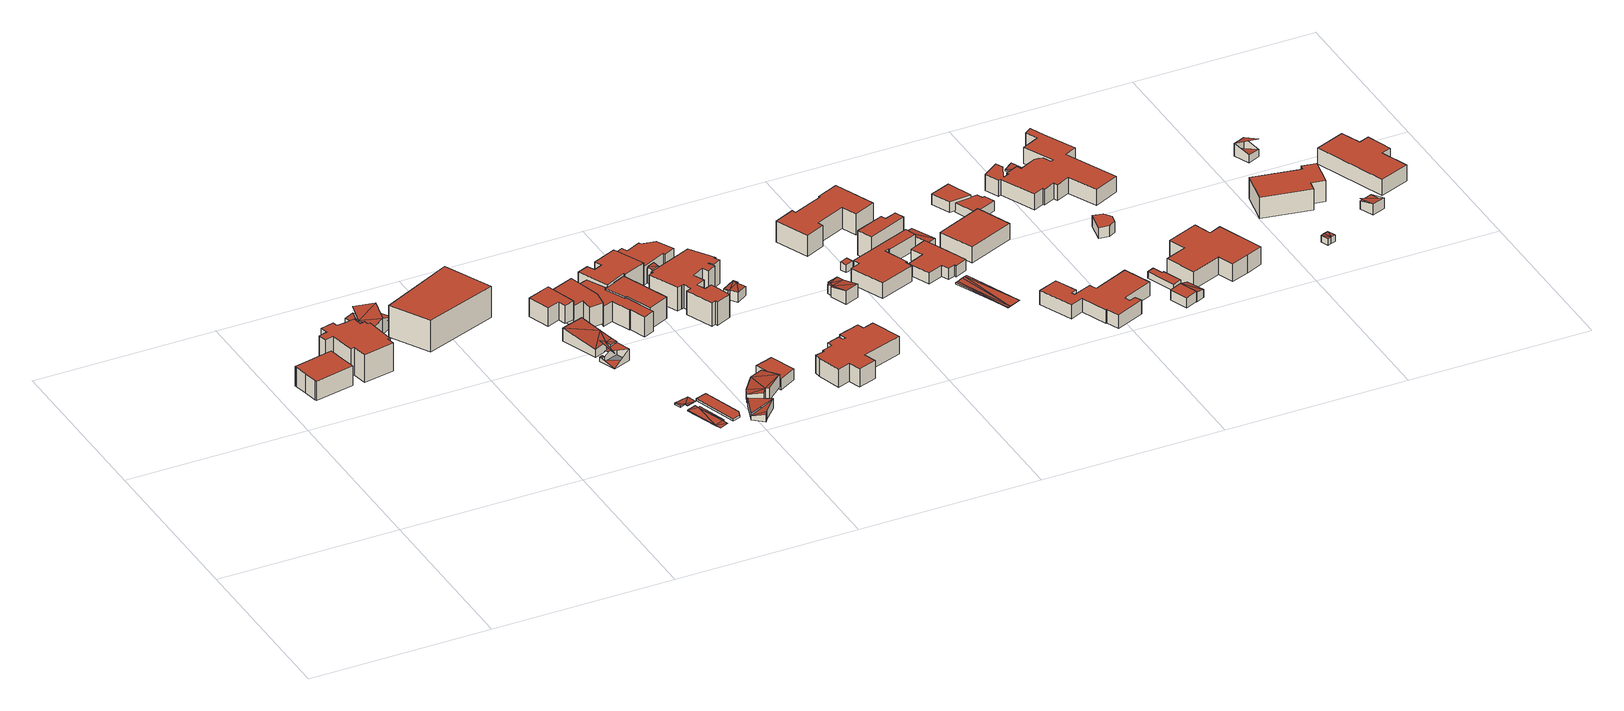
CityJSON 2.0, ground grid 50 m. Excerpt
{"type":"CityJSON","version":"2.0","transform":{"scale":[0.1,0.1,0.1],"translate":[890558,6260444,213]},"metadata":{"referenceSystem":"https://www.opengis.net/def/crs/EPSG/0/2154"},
"CityObjects":{
"building1":{"type":"Building","attributes":{"class":"Building"},"children":["building1-1"]},
"building1-1":{"type":"BuildingPart","parents":["building1"],"geometry":[{"type":"Solid","lod":"2.2","boundaries":[[[[0,1,2,3,4,5,6,7,8,9]],[[10,11,12,13,14,15,16,17,18,19]],[[19,18,8,9]],[[18,17,7,8]],[[17,16,6,7]],[[16,15,5,6]],[[15,14,4,5]],[[14,13,3,4]],[[13,12,2,3]],[[12,11,1,2]],[[11,10,0,1]],[[10,19,9,0]]]],"semantics":{"surfaces":[{"type":"GroundSurface"},{"type":"RoofSurface"},{"type":"WallSurface","on_footprint_edge":true}],"values":[[0,1,2,2,2,2,2,2,2,2,2,2]]}}]},
"building2":{"type":"Building","attributes":{"class":"Building"},"children":["building2-1"]},
"building2-1":{"type":"BuildingPart","parents":["building2"],"geometry":[{"type":"Solid","lod":"2.2","boundaries":[[[[20,21,22,23,24,25,26,27,28,29,30,31,32,33,34,35,36,37,38,39]],[[40,41,42,43,44,45,46,47,48,49,50,51,52,53,54,55,56,57,58,59]],[[59,58,38,39]],[[58,57,37,38]],[[57,56,36,37]],[[56,55,35,36]],[[55,54,34,35]],[[54,53,33,34]],[[53,52,32,33]],[[52,51,31,32]],[[51,50,30,31]],[[50,49,29,30]],[[49,48,28,29]],[[48,47,27,28]],[[47,46,26,27]],[[46,45,25,26]],[[45,44,24,25]],[[44,43,23,24]],[[43,42,22,23]],[[42,41,21,22]],[[41,40,20,21]],[[40,59,39,20]]]],"semantics":{"surfaces":[{"type":"GroundSurface"},{"type":"RoofSurface"},{"type":"WallSurface","on_footprint_edge":true}],"values":[[0,1,2,2,2,2,2,2,2,2,2,2,2,2,2,2,2,2,2,2,2,2]]}}]},
"building3":{"type":"Building","attributes":{"class":"Building"},"children":["building3-1"]},
"building3-1":{"type":"BuildingPart","parents":["building3"],"geometry":[{"type":"MultiSurface","lod":"2.2","boundaries":[[[60,61,62]],[[63,64,65]],[[66,67,68]],[[69,70,71]],[[66,72,67]],[[73,72,66]],[[74,75,76,77,78,79,80,81]],[[62,61,80,81]],[[61,60,79,80]],[[60,63,78,79]],[[63,65,77,78]],[[65,69,76,77]],[[69,72,75,76]],[[72,73,74,75]],[[73,62,81,74]]],"semantics":{"surfaces":[{"type":"RoofSurface","rf_azimuth":221.59,"rf_slope":1.12},{"type":"RoofSurface","rf_azimuth":0.974,"rf_slope":3.72},{"type":"RoofSurface","rf_azimuth":206.82,"rf_slope":11.28},{"type":"GroundSurface"},{"type":"WallSurface","on_footprint_edge":true}],"values":[0,1,2,0,2,2,3,4,4,4,4,4,4,4,4]}}]},
"building4":{"type":"Building","attributes":{"class":"Building"},"children":["building4-1"]},
"building4-1":{"type":"BuildingPart","parents":["building4"],"geometry":[{"type":"Solid","lod":"2.2","boundaries":[[[[82,83,84,85]],[[86,87,88,89]],[[89,88,84,85]],[[88,87,83,84]],[[87,86,82,83]],[[86,89,85,82]]]],"semantics":{"surfaces":[{"type":"GroundSurface"},{"type":"RoofSurface"},{"type":"WallSurface","on_footprint_edge":true}],"values":[[0,1,2,2,2,2]]}}]},
"building5":{"type":"Building","attributes":{"class":"Building"},"children":["building5-1"]},
"building5-1":{"type":"BuildingPart","parents":["building5"],"geometry":[{"type":"Solid","lod":"2.2","boundaries":[[[[90,91,92,93,94,95]],[[96,97,98,99,100,101]],[[101,100,94,95]],[[100,99,93,94]],[[99,98,92,93]],[[98,97,91,92]],[[97,96,90,91]],[[96,101,95,90]]]],"semantics":{"surfaces":[{"type":"GroundSurface"},{"type":"RoofSurface"},{"type":"WallSurface","on_footprint_edge":true}],"values":[[0,1,2,2,2,2,2,2]]}}]},
"building6":{"type":"Building","attributes":{"class":"Building"},"children":["building6-1"]},
"building6-1":{"type":"BuildingPart","parents":["building6"],"geometry":[{"type":"MultiSurface","lod":"2.2","boundaries":[[[102,103,104]],[[105,106,107]],[[108,109,110]],[[111,112,113]],[[114,115,116,117,118,119]],[[111,109,118,119]],[[109,103,117,118]],[[103,102,116,117]],[[102,104,115,116]],[[104,112,114,115]],[[112,111,119,114]]],"semantics":{"surfaces":[{"type":"RoofSurface","rf_azimuth":19.81,"rf_slope":6.1},{"type":"RoofSurface","rf_azimuth":300.45,"rf_slope":16.35},{"type":"RoofSurface","rf_azimuth":278.49,"rf_slope":2.29},{"type":"RoofSurface","rf_azimuth":210.95,"rf_slope":9.69},{"type":"GroundSurface"},{"type":"WallSurface","on_footprint_edge":true}],"values":[0,1,2,3,4,5,5,5,5,5,5]}}]},
"building7":{"type":"Building","attributes":{"class":"Building"},"children":["building7-1"]},
"building7-1":{"type":"BuildingPart","parents":["building7"],"geometry":[{"type":"Solid","lod":"2.2","boundaries":[[[[120,121,122]],[[123,124,125]],[[126,125,124]],[[120,124,123]],[[124,120,127]],[[122,127,120]],[[128,129,130,131,132,133,134,135]],[[122,121,134,135]],[[121,120,133,134]],[[120,123,132,133]],[[123,125,131,132]],[[125,126,130,131]],[[126,124,129,130]],[[124,127,128,129]],[[127,122,135,128]]]],"semantics":{"surfaces":[{"type":"RoofSurface","rf_azimuth":279.61,"rf_slope":6.71},{"type":"GroundSurface"},{"type":"WallSurface","on_footprint_edge":true}],"values":[[0,0,0,0,0,0,1,2,2,2,2,2,2,2,2]]}}]},
"building8":{"type":"Building","attributes":{"class":"Building"},"children":["building8-1"]},
"building8-1":{"type":"BuildingPart","parents":["building8"],"geometry":[{"type":"Solid","lod":"2.2","boundaries":[[[[136,137,138]],[[139,140,136]],[[139,136,141]],[[138,141,136]],[[142,143,144,145,146,138]],[[137,146,138]],[[137,136,145,146]],[[136,140,144,145]],[[140,139,143,144]],[[139,141,142,143]],[[141,138,142]]]],"semantics":{"surfaces":[{"type":"RoofSurface","rf_azimuth":0.238,"rf_slope":5},{"type":"GroundSurface"},{"type":"WallSurface","on_footprint_edge":true}],"values":[[0,0,0,0,1,2,2,2,2,2,2]]}}]},
"building9":{"type":"Building","attributes":{"class":"Building"},"children":["building9-1"]},
"building9-1":{"type":"BuildingPart","parents":["building9"],"geometry":[{"type":"Solid","lod":"2.2","boundaries":[[[[147,148,149]],[[150,151,152]],[[147,152,151]],[[153,152,154]],[[154,152,155]],[[147,155,152]],[[155,147,149]],[[156,157,158,159,160,161,162,148,149]],[[147,162,148]],[[147,151,161,162]],[[151,150,160,161]],[[150,152,159,160]],[[152,153,158,159]],[[153,154,157,158]],[[154,155,156,157]],[[155,149,156]]]],"semantics":{"surfaces":[{"type":"RoofSurface","rf_azimuth":289.04,"rf_slope":1.48},{"type":"GroundSurface"},{"type":"WallSurface","on_footprint_edge":true}],"values":[[0,0,0,0,0,0,0,1,2,2,2,2,2,2,2,2]]}}]},
"building10":{"type":"Building","attributes":{"class":"Building"},"children":["building10-1"]},
"building10-1":{"type":"BuildingPart","parents":["building10"],"geometry":[{"type":"Solid","lod":"2.2","boundaries":[[[[163,164,165,166,167]],[[168,169,170,171,172]],[[172,171,166,167]],[[171,170,165,166]],[[170,169,164,165]],[[169,168,163,164]],[[168,172,167,163]]]],"semantics":{"surfaces":[{"type":"GroundSurface"},{"type":"RoofSurface"},{"type":"WallSurface","on_footprint_edge":true}],"values":[[0,1,2,2,2,2,2]]}}]},
"building11":{"type":"Building","attributes":{"class":"Building"},"children":["building11-1"]},
"building11-1":{"type":"BuildingPart","parents":["building11"],"geometry":[{"type":"Solid","lod":"2.2","boundaries":[[[[173,174,175,176,177,178,179]],[[180,181,182,183,184,185,186]],[[186,185,178,179]],[[185,184,177,178]],[[184,183,176,177]],[[183,182,175,176]],[[182,181,174,175]],[[181,180,173,174]],[[180,186,179,173]]]],"semantics":{"surfaces":[{"type":"GroundSurface"},{"type":"RoofSurface"},{"type":"WallSurface","on_footprint_edge":true}],"values":[[0,1,2,2,2,2,2,2,2]]}}]},
"building12":{"type":"Building","attributes":{"class":"Building"},"children":["building12-1"]},
"building12-1":{"type":"BuildingPart","parents":["building12"],"geometry":[{"type":"MultiSurface","lod":"2.2","boundaries":[[[187,188,189]],[[189,190,187]],[[191,192,193]],[[194,195,196,197,198]],[[193,189,197,198]],[[189,188,196,197]],[[188,187,195,196]],[[187,191,194,195]],[[191,193,198,194]]],"semantics":{"surfaces":[{"type":"RoofSurface","rf_azimuth":147.79,"rf_slope":15.56},{"type":"RoofSurface","rf_azimuth":163.16,"rf_slope":6.18},{"type":"GroundSurface"},{"type":"WallSurface","on_footprint_edge":true}],"values":[0,0,1,2,3,3,3,3,3]}}]},
"building13":{"type":"Building","attributes":{"class":"Building"},"children":["building13-1"]},
"building13-1":{"type":"BuildingPart","parents":["building13"],"geometry":[{"type":"Solid","lod":"2.2","boundaries":[[[[199,200,201,202,203,204,205,206,207,208,209,210,211,212]],[[213,214,215,216,217,218,219,220,221,222,223,224,225,226]],[[226,225,211,212]],[[225,224,210,211]],[[224,223,209,210]],[[223,222,208,209]],[[222,221,207,208]],[[221,220,206,207]],[[220,219,205,206]],[[219,218,204,205]],[[218,217,203,204]],[[217,216,202,203]],[[216,215,201,202]],[[215,214,200,201]],[[214,213,199,200]],[[213,226,212,199]]]],"semantics":{"surfaces":[{"type":"GroundSurface"},{"type":"RoofSurface"},{"type":"WallSurface","on_footprint_edge":true}],"values":[[0,1,2,2,2,2,2,2,2,2,2,2,2,2,2,2]]}}]},
"building14":{"type":"Building","attributes":{"class":"Building"},"children":["building14-1"]},
"building14-1":{"type":"BuildingPart","parents":["building14"],"geometry":[{"type":"Solid","lod":"2.2","boundaries":[[[[227,228,207,205,204,229]],[[230,231,232,233,234,235]],[[235,234,204,229]],[[234,233,205,204]],[[233,232,207,205]],[[232,231,228,207]],[[231,230,227,228]],[[230,235,229,227]]]],"semantics":{"surfaces":[{"type":"GroundSurface"},{"type":"RoofSurface"},{"type":"WallSurface","on_footprint_edge":true}],"values":[[0,1,2,2,2,2,2,2]]}}]},
"building15":{"type":"Building","attributes":{"class":"Building"},"children":["building15-1"]},
"building15-1":{"type":"BuildingPart","parents":["building15"],"geometry":[{"type":"Solid","lod":"2.2","boundaries":[[[[236,237,238]],[[239,236,240]],[[239,241,236]],[[240,236,242]],[[238,242,236]],[[242,238,243]],[[244,245,246,247,248,249,250,251]],[[238,237,250,251]],[[237,236,249,250]],[[236,241,248,249]],[[241,239,247,248]],[[239,240,246,247]],[[240,242,245,246]],[[242,243,244,245]],[[243,238,251,244]]]],"semantics":{"surfaces":[{"type":"RoofSurface","rf_azimuth":133.42,"rf_slope":14.19},{"type":"GroundSurface"},{"type":"WallSurface","on_footprint_edge":true}],"values":[[0,0,0,0,0,0,1,2,2,2,2,2,2,2,2]]}}]},
"building16":{"type":"Building","attributes":{"class":"Building"},"children":["building16-1"]},
"building16-1":{"type":"BuildingPart","parents":["building16"],"geometry":[{"type":"Solid","lod":"2.2","boundaries":[[[[252,253,254,255,256,257,258,259,260,261]],[[262,263,264,265,266,267,268,269,270,271]],[[271,270,260,261]],[[270,269,259,260]],[[269,268,258,259]],[[268,267,257,258]],[[267,266,256,257]],[[266,265,255,256]],[[265,264,254,255]],[[264,263,253,254]],[[263,262,252,253]],[[262,271,261,252]]]],"semantics":{"surfaces":[{"type":"GroundSurface"},{"type":"RoofSurface"},{"type":"WallSurface","on_footprint_edge":true}],"values":[[0,1,2,2,2,2,2,2,2,2,2,2]]}}]},
"building17":{"type":"Building","attributes":{"class":"Building"},"children":["building17-1"]},
"building17-1":{"type":"BuildingPart","parents":["building17"],"geometry":[{"type":"Solid","lod":"2.2","boundaries":[[[[272,273,274,275]],[[276,277,278,279]],[[279,278,274,275]],[[278,277,273,274]],[[277,276,272,273]],[[276,279,275,272]]]],"semantics":{"surfaces":[{"type":"GroundSurface"},{"type":"RoofSurface"},{"type":"WallSurface","on_footprint_edge":true}],"values":[[0,1,2,2,2,2]]}}]},
"building18":{"type":"Building","attributes":{"class":"Building"},"children":["building18-1"]},
"building18-1":{"type":"BuildingPart","parents":["building18"],"geometry":[{"type":"Solid","lod":"2.2","boundaries":[[[[280,281,282]],[[283,280,282]],[[284,285,286,287]],[[282,281,286,287]],[[281,280,285,286]],[[280,283,284,285]],[[283,282,287,284]]]],"semantics":{"surfaces":[{"type":"RoofSurface","rf_azimuth":290.72,"rf_slope":13.85},{"type":"GroundSurface"},{"type":"WallSurface","on_footprint_edge":true}],"values":[[0,0,1,2,2,2,2]]}}]},
"building19":{"type":"Building","attributes":{"class":"Building"},"children":["building19-1"]},
"building19-1":{"type":"BuildingPart","parents":["building19"],"geometry":[{"type":"Solid","lod":"2.2","boundaries":[[[[288,289,290,291,292,293,294,295,296,297]],[[298,299,300,301,302,303,304,305,306,307]],[[307,306,296,297]],[[306,305,295,296]],[[305,304,294,295]],[[304,303,293,294]],[[303,302,292,293]],[[302,301,291,292]],[[301,300,290,291]],[[300,299,289,290]],[[299,298,288,289]],[[298,307,297,288]]]],"semantics":{"surfaces":[{"type":"GroundSurface"},{"type":"RoofSurface"},{"type":"WallSurface","on_footprint_edge":true}],"values":[[0,1,2,2,2,2,2,2,2,2,2,2]]}}]},
"building20":{"type":"Building","attributes":{"class":"Building"},"children":["building20-1"]},
"building20-1":{"type":"BuildingPart","parents":["building20"],"geometry":[{"type":"Solid","lod":"2.2","boundaries":[[[[308,309,310,311,312,313,314,315,316,317,318,319,320,321,322,323,324,325,326,327,328,329,330,331,332,333,334,335]],[[336,337,338,339,340,341,342,343,344,345,346,347,348,349,350,351,352,353,354,355,356,357,358,359,360,361,362,363]],[[363,362,334,335]],[[362,361,333,334]],[[361,360,332,333]],[[360,359,331,332]],[[359,358,330,331]],[[358,357,329,330]],[[357,356,328,329]],[[356,355,327,328]],[[355,354,326,327]],[[354,353,325,326]],[[353,352,324,325]],[[352,351,323,324]],[[351,350,322,323]],[[350,349,321,322]],[[349,348,320,321]],[[348,347,319,320]],[[347,346,318,319]],[[346,345,317,318]],[[345,344,316,317]],[[344,343,315,316]],[[343,342,314,315]],[[342,341,313,314]],[[341,340,312,313]],[[340,339,311,312]],[[339,338,310,311]],[[338,337,309,310]],[[337,336,308,309]],[[336,363,335,308]]]],"semantics":{"surfaces":[{"type":"GroundSurface"},{"type":"RoofSurface"},{"type":"WallSurface","on_footprint_edge":true}],"values":[[0,1,2,2,2,2,2,2,2,2,2,2,2,2,2,2,2,2,2,2,2,2,2,2,2,2,2,2,2,2]]}}]},
"building21":{"type":"Building","attributes":{"class":"Building"},"children":["building21-1"]},
"building21-1":{"type":"BuildingPart","parents":["building21"],"geometry":[{"type":"Solid","lod":"2.2","boundaries":[[[[364,365,366]],[[366,367,364]],[[366,368,369]],[[369,370,367]],[[369,367,366]],[[368,371,369]],[[372,373,374,375,376,377,378,379]],[[368,366,378,379]],[[366,365,377,378]],[[365,364,376,377]],[[364,367,375,376]],[[367,370,374,375]],[[370,369,373,374]],[[369,371,372,373]],[[371,368,379,372]]]],"semantics":{"surfaces":[{"type":"RoofSurface","rf_azimuth":339.9,"rf_slope":3.7},{"type":"GroundSurface"},{"type":"WallSurface","on_footprint_edge":true}],"values":[[0,0,0,0,0,0,1,2,2,2,2,2,2,2,2]]}}]},
"building22":{"type":"Building","attributes":{"class":"Building"},"children":["building22-1"]},
"building22-1":{"type":"BuildingPart","parents":["building22"],"geometry":[{"type":"Solid","lod":"2.2","boundaries":[[[[380,381,382,383,384,385,386,387,388,389,390,391,392,393,394,395,396,397,398]],[[399,400,401,402,403,404,405,406,407,408,409,410,411,412,413,414,415,416,417]],[[417,416,397,398]],[[416,415,396,397]],[[415,414,395,396]],[[414,413,394,395]],[[413,412,393,394]],[[412,411,392,393]],[[411,410,391,392]],[[410,409,390,391]],[[409,408,389,390]],[[408,407,388,389]],[[407,406,387,388]],[[406,405,386,387]],[[405,404,385,386]],[[404,403,384,385]],[[403,402,383,384]],[[402,401,382,383]],[[401,400,381,382]],[[400,399,380,381]],[[399,417,398,380]]]],"semantics":{"surfaces":[{"type":"GroundSurface"},{"type":"RoofSurface"},{"type":"WallSurface","on_footprint_edge":true}],"values":[[0,1,2,2,2,2,2,2,2,2,2,2,2,2,2,2,2,2,2,2,2]]}}]},
"building23":{"type":"Building","attributes":{"class":"Building"},"children":["building23-1"]},
"building23-1":{"type":"BuildingPart","parents":["building23"],"geometry":[{"type":"Solid","lod":"2.2","boundaries":[[[[418,419,420]],[[421,418,420]],[[422,423,424]],[[425,424,423]],[[421,424,425]],[[420,426,424]],[[424,421,420]],[[427,428,429,430,431,432,433,434,435]],[[420,419,434,435]],[[419,418,433,434]],[[418,421,432,433]],[[421,425,431,432]],[[425,423,430,431]],[[423,422,429,430]],[[422,424,428,429]],[[424,426,427,428]],[[426,420,435,427]]]],"semantics":{"surfaces":[{"type":"RoofSurface","rf_azimuth":113.31,"rf_slope":11.32},{"type":"GroundSurface"},{"type":"WallSurface","on_footprint_edge":true}],"values":[[0,0,0,0,0,0,0,1,2,2,2,2,2,2,2,2,2]]}}]},
"building24":{"type":"Building","attributes":{"class":"Building"},"children":["building24-1"]},
"building24-1":{"type":"BuildingPart","parents":["building24"],"geometry":[{"type":"Solid","lod":"2.2","boundaries":[[[[436,437,438,439]],[[440,441,442,443]],[[443,442,438,439]],[[442,441,437,438]],[[441,440,436,437]],[[440,443,439,436]]]],"semantics":{"surfaces":[{"type":"GroundSurface"},{"type":"RoofSurface"},{"type":"WallSurface","on_footprint_edge":true}],"values":[[0,1,2,2,2,2]]}}]},
"building25":{"type":"Building","attributes":{"class":"Building"},"children":["building25-1"]},
"building25-1":{"type":"BuildingPart","parents":["building25"],"geometry":[{"type":"Solid","lod":"2.2","boundaries":[[[[444,445,446,447,448,449,450,451,452,453,454,455]],[[456,457,458,459,460,461,462,463,464,465,466,467]],[[467,466,454,455]],[[466,465,453,454]],[[465,464,452,453]],[[464,463,451,452]],[[463,462,450,451]],[[462,461,449,450]],[[461,460,448,449]],[[460,459,447,448]],[[459,458,446,447]],[[458,457,445,446]],[[457,456,444,445]],[[456,467,455,444]]]],"semantics":{"surfaces":[{"type":"GroundSurface"},{"type":"RoofSurface"},{"type":"WallSurface","on_footprint_edge":true}],"values":[[0,1,2,2,2,2,2,2,2,2,2,2,2,2]]}}]},
"building26":{"type":"Building","attributes":{"class":"Building"},"children":["building26-1"]},
"building26-1":{"type":"BuildingPart","parents":["building26"],"geometry":[{"type":"Solid","lod":"2.2","boundaries":[[[[468,469,470,471,472,473,474,475,476,477,478,479]],[[480,481,482,483,484,485,486,487,488,489,490,491]],[[491,490,478,479]],[[490,489,477,478]],[[489,488,476,477]],[[488,487,475,476]],[[487,486,474,475]],[[486,485,473,474]],[[485,484,472,473]],[[484,483,471,472]],[[483,482,470,471]],[[482,481,469,470]],[[481,480,468,469]],[[480,491,479,468]]]],"semantics":{"surfaces":[{"type":"GroundSurface"},{"type":"RoofSurface"},{"type":"WallSurface","on_footprint_edge":true}],"values":[[0,1,2,2,2,2,2,2,2,2,2,2,2,2]]}}]},
"building27":{"type":"Building","attributes":{"class":"Building"},"children":["building27-1"]},
"building27-1":{"type":"BuildingPart","parents":["building27"],"geometry":[{"type":"Solid","lod":"2.2","boundaries":[[[[492,493,494]],[[495,494,493]],[[496,497,498,499]],[[495,493,498,499]],[[493,492,497,498]],[[492,494,496,497]],[[494,495,499,496]]]],"semantics":{"surfaces":[{"type":"RoofSurface","rf_azimuth":312.74,"rf_slope":7.4},{"type":"GroundSurface"},{"type":"WallSurface","on_footprint_edge":true}],"values":[[0,0,1,2,2,2,2]]}}]},
"building28":{"type":"Building","attributes":{"class":"Building"},"children":["building28-1"]},
"building28-1":{"type":"BuildingPart","parents":["building28"],"geometry":[{"type":"Solid","lod":"2.2","boundaries":[[[[500,501,502,503,504,505]],[[506,507,508,509,510,511]],[[511,510,504,505]],[[510,509,503,504]],[[509,508,502,503]],[[508,507,501,502]],[[507,506,500,501]],[[506,511,505,500]]]],"semantics":{"surfaces":[{"type":"GroundSurface"},{"type":"RoofSurface"},{"type":"WallSurface","on_footprint_edge":true}],"values":[[0,1,2,2,2,2,2,2]]}}]},
"building29":{"type":"Building","attributes":{"class":"Building"},"children":["building29-1"]},
"building29-1":{"type":"BuildingPart","parents":["building29"],"geometry":[{"type":"Solid","lod":"2.2","boundaries":[[[[512,513,514,515,516,517,518,519,520,521,522,523]],[[524,525,526,527,528,529,530,531,532,533,534,535]],[[535,534,522,523]],[[534,533,521,522]],[[533,532,520,521]],[[532,531,519,520]],[[531,530,518,519]],[[530,529,517,518]],[[529,528,516,517]],[[528,527,515,516]],[[527,526,514,515]],[[526,525,513,514]],[[525,524,512,513]],[[524,535,523,512]]]],"semantics":{"surfaces":[{"type":"GroundSurface"},{"type":"RoofSurface"},{"type":"WallSurface","on_footprint_edge":true}],"values":[[0,1,2,2,2,2,2,2,2,2,2,2,2,2]]}}]},
"building30":{"type":"Building","attributes":{"class":"Building"},"children":["building30-1"]},
"building30-1":{"type":"BuildingPart","parents":["building30"],"geometry":[{"type":"Solid","lod":"2.2","boundaries":[[[[536,537,538]],[[539,536,538]],[[540,539,538]],[[541,540,538]],[[542,543,544,545,546,547]],[[538,537,546,547]],[[537,536,545,546]],[[536,539,544,545]],[[539,540,543,544]],[[540,541,542,543]],[[541,538,547,542]]]],"semantics":{"surfaces":[{"type":"RoofSurface","rf_azimuth":68.66,"rf_slope":4.01},{"type":"GroundSurface"},{"type":"WallSurface","on_footprint_edge":true}],"values":[[0,0,0,0,1,2,2,2,2,2,2]]}}]},
"building31":{"type":"Building","attributes":{"class":"Greenhouse"},"children":["building31-1"]},
"building31-1":{"type":"BuildingPart","parents":["building31"],"geometry":[{"type":"Solid","lod":"2.2","boundaries":[[[[548,549,550]],[[551,548,552]],[[553,554,552]],[[555,554,553]],[[551,552,554]],[[550,552,548]],[[556,553,557,558,559,560,561,562]],[[550,549,561,562]],[[549,548,560,561]],[[548,551,559,560]],[[551,554,558,559]],[[554,555,557,558]],[[555,553,557]],[[552,556,553]],[[552,550,562,556]]]],"semantics":{"surfaces":[{"type":"RoofSurface","rf_azimuth":250.85,"rf_slope":1.99},{"type":"GroundSurface"},{"type":"WallSurface","on_footprint_edge":true}],"values":[[0,0,0,0,0,0,1,2,2,2,2,2,2,2,2]]}}]},
"building32":{"type":"Building","attributes":{"class":"Building"},"children":["building32-1"]},
"building32-1":{"type":"BuildingPart","parents":["building32"],"geometry":[{"type":"Solid","lod":"2.2","boundaries":[[[[563,564,565]],[[566,565,564]],[[567,568,569,570]],[[566,564,569,570]],[[564,563,568,569]],[[563,565,567,568]],[[565,566,570,567]]]],"semantics":{"surfaces":[{"type":"RoofSurface","rf_azimuth":24.03,"rf_slope":6.53},{"type":"GroundSurface"},{"type":"WallSurface","on_footprint_edge":true}],"values":[[0,0,1,2,2,2,2]]}}]},
"building33":{"type":"Building","attributes":{"class":"Building"},"children":["building33-1"]},
"building33-1":{"type":"BuildingPart","parents":["building33"],"geometry":[{"type":"Solid","lod":"2.2","boundaries":[[[[571,572,573,574]],[[575,576,577,578]],[[578,577,573,574]],[[577,576,572,573]],[[576,575,571,572]],[[575,578,574,571]]]],"semantics":{"surfaces":[{"type":"GroundSurface"},{"type":"RoofSurface"},{"type":"WallSurface","on_footprint_edge":true}],"values":[[0,1,2,2,2,2]]}}]},
"building34":{"type":"Building","attributes":{"class":"Building"},"children":["building34-1"]},
"building34-1":{"type":"BuildingPart","parents":["building34"],"geometry":[{"type":"Solid","lod":"2.2","boundaries":[[[[579,580,581,582,583,584,585,586,587,588,589,590,591,592,593,594,595,596]],[[597,598,599,600,601,602,603,604,605,606,607,608,609,610,611,612,613,614]],[[614,613,595,596]],[[613,612,594,595]],[[612,611,593,594]],[[611,610,592,593]],[[610,609,591,592]],[[609,608,590,591]],[[608,607,589,590]],[[607,606,588,589]],[[606,605,587,588]],[[605,604,586,587]],[[604,603,585,586]],[[603,602,584,585]],[[602,601,583,584]],[[601,600,582,583]],[[600,599,581,582]],[[599,598,580,581]],[[598,597,579,580]],[[597,614,596,579]]]],"semantics":{"surfaces":[{"type":"GroundSurface"},{"type":"RoofSurface"},{"type":"WallSurface","on_footprint_edge":true}],"values":[[0,1,2,2,2,2,2,2,2,2,2,2,2,2,2,2,2,2,2,2]]}}]},
"building35":{"type":"Building","attributes":{"class":"Building"},"children":["building35-1"]},
"building35-1":{"type":"BuildingPart","parents":["building35"],"geometry":[{"type":"Solid","lod":"2.2","boundaries":[[[[615,616,617,618]],[[619,620,621,622]],[[622,621,617,618]],[[621,620,616,617]],[[620,619,615,616]],[[619,622,618,615]]]],"semantics":{"surfaces":[{"type":"GroundSurface"},{"type":"RoofSurface"},{"type":"WallSurface","on_footprint_edge":true}],"values":[[0,1,2,2,2,2]]}}]},
"building36":{"type":"Building","attributes":{"class":"Building"},"children":["building36-1"]},
"building36-1":{"type":"BuildingPart","parents":["building36"],"geometry":[{"type":"Solid","lod":"2.2","boundaries":[[[[623,624,625,626,627,628]],[[629,630,631,632,633,634]],[[634,633,627,628]],[[633,632,626,627]],[[632,631,625,626]],[[631,630,624,625]],[[630,629,623,624]],[[629,634,628,623]]]],"semantics":{"surfaces":[{"type":"GroundSurface"},{"type":"RoofSurface"},{"type":"WallSurface","on_footprint_edge":true}],"values":[[0,1,2,2,2,2,2,2]]}}]},
"building37":{"type":"Building","attributes":{"class":"Building"},"children":["building37-1"]},
"building37-1":{"type":"BuildingPart","parents":["building37"],"geometry":[{"type":"Solid","lod":"2.2","boundaries":[[[[635,636,637,638]],[[639,640,641,642]],[[642,641,637,638]],[[641,640,636,637]],[[640,639,635,636]],[[639,642,638,635]]]],"semantics":{"surfaces":[{"type":"GroundSurface"},{"type":"RoofSurface"},{"type":"WallSurface","on_footprint_edge":true}],"values":[[0,1,2,2,2,2]]}}]},
"building38":{"type":"Building","attributes":{"class":"Building"},"children":["building38-1"]},
"building38-1":{"type":"BuildingPart","parents":["building38"],"geometry":[{"type":"Solid","lod":"2.2","boundaries":[[[[643,644,645,646,647,648]],[[649,650,651,652,653,654]],[[654,653,647,648]],[[653,652,646,647]],[[652,651,645,646]],[[651,650,644,645]],[[650,649,643,644]],[[649,654,648,643]]]],"semantics":{"surfaces":[{"type":"GroundSurface"},{"type":"RoofSurface"},{"type":"WallSurface","on_footprint_edge":true}],"values":[[0,1,2,2,2,2,2,2]]}}]},
"building39":{"type":"Building","attributes":{"class":"Building"},"children":["building39-1"]},
"building39-1":{"type":"BuildingPart","parents":["building39"],"geometry":[{"type":"Solid","lod":"2.2","boundaries":[[[[655,656,657]],[[658,657,656]],[[659,660,661,662]],[[658,656,661,662]],[[656,655,660,661]],[[655,657,659,660]],[[657,658,662,659]]]],"semantics":{"surfaces":[{"type":"RoofSurface","rf_azimuth":21.78,"rf_slope":14.64},{"type":"GroundSurface"},{"type":"WallSurface","on_footprint_edge":true}],"values":[[0,0,1,2,2,2,2]]}}]},
"building40":{"type":"Building","attributes":{"class":"Building"},"children":["building40-1"]},
"building40-1":{"type":"BuildingPart","parents":["building40"],"geometry":[{"type":"Solid","lod":"2.2","boundaries":[[[[663,664,665,666,667,668]],[[669,670,671,672,673,674]],[[674,673,667,668]],[[673,672,666,667]],[[672,671,665,666]],[[671,670,664,665]],[[670,669,663,664]],[[669,674,668,663]]]],"semantics":{"surfaces":[{"type":"GroundSurface"},{"type":"RoofSurface"},{"type":"WallSurface","on_footprint_edge":true}],"values":[[0,1,2,2,2,2,2,2]]}}]},
"building41":{"type":"Building","attributes":{"class":"Building"},"children":["building41-1"]},
"building41-1":{"type":"BuildingPart","parents":["building41"],"geometry":[{"type":"Solid","lod":"2.2","boundaries":[[[[675,676,677]],[[678,677,676]],[[679,675,680,681]],[[678,676,680,681]],[[676,675,680]],[[677,679,675]],[[677,678,681,679]]]],"semantics":{"surfaces":[{"type":"RoofSurface","rf_azimuth":297.98,"rf_slope":6.48},{"type":"GroundSurface"},{"type":"WallSurface","on_footprint_edge":true}],"values":[[0,0,1,2,2,2,2]]}}]},
"building42":{"type":"Building","attributes":{"class":"Building"},"children":["building42-1"]},
"building42-1":{"type":"BuildingPart","parents":["building42"],"geometry":[{"type":"Solid","lod":"2.2","boundaries":[[[[682,683,684,685,686,687,688,689,690,691,692,693,694,695,696,697,698,699,700,701,702,703,704,705,706,707,708,709,710,711]],[[712,713,714,715,716,717,718,719,720,721,722,723,724,725,726,727,728,729,730,731,732,733,734,735,736,737,738,739,740,741]],[[741,740,710,711]],[[740,739,709,710]],[[739,738,708,709]],[[738,737,707,708]],[[737,736,706,707]],[[736,735,705,706]],[[735,734,704,705]],[[734,733,703,704]],[[733,732,702,703]],[[732,731,701,702]],[[731,730,700,701]],[[730,729,699,700]],[[729,728,698,699]],[[728,727,697,698]],[[727,726,696,697]],[[726,725,695,696]],[[725,724,694,695]],[[724,723,693,694]],[[723,722,692,693]],[[722,721,691,692]],[[721,720,690,691]],[[720,719,689,690]],[[719,718,688,689]],[[718,717,687,688]],[[717,716,686,687]],[[716,715,685,686]],[[715,714,684,685]],[[714,713,683,684]],[[713,712,682,683]],[[712,741,711,682]]]],"semantics":{"surfaces":[{"type":"GroundSurface"},{"type":"RoofSurface"},{"type":"WallSurface","on_footprint_edge":true}],"values":[[0,1,2,2,2,2,2,2,2,2,2,2,2,2,2,2,2,2,2,2,2,2,2,2,2,2,2,2,2,2,2,2]]}}]},
"building43":{"type":"Building","attributes":{"class":"Building"},"children":["building43-1"]},
"building43-1":{"type":"BuildingPart","parents":["building43"],"geometry":[{"type":"Solid","lod":"2.2","boundaries":[[[[742,743,744,745,746,747,748,749,750,751,752]],[[753,754,755,756,757,758,759,760,761,762,763]],[[763,762,751,752]],[[762,761,750,751]],[[761,760,749,750]],[[760,759,748,749]],[[759,758,747,748]],[[758,757,746,747]],[[757,756,745,746]],[[756,755,744,745]],[[755,754,743,744]],[[754,753,742,743]],[[753,763,752,742]]]],"semantics":{"surfaces":[{"type":"GroundSurface"},{"type":"RoofSurface"},{"type":"WallSurface","on_footprint_edge":true}],"values":[[0,1,2,2,2,2,2,2,2,2,2,2,2]]}}]},
"building44":{"type":"Building","attributes":{"class":"Building"},"children":["building44-1"]},
"building44-1":{"type":"BuildingPart","parents":["building44"],"geometry":[{"type":"Solid","lod":"2.2","boundaries":[[[[764,765,766]],[[764,766,767]],[[767,766,768]],[[769,768,766]],[[770,771,772,773,774,775]],[[769,766,774,775]],[[766,765,773,774]],[[765,764,772,773]],[[764,767,771,772]],[[767,768,770,771]],[[768,769,775,770]]]],"semantics":{"surfaces":[{"type":"RoofSurface","rf_azimuth":82.04,"rf_slope":2.03},{"type":"GroundSurface"},{"type":"WallSurface","on_footprint_edge":true}],"values":[[0,0,0,0,1,2,2,2,2,2,2]]}}]},
"building45":{"type":"Building","attributes":{"class":"Building"},"children":["building45-1"]},
"building45-1":{"type":"BuildingPart","parents":["building45"],"geometry":[{"type":"Solid","lod":"2.2","boundaries":[[[[776,777,778,779,780,781,782,783]],[[784,785,786,787,788,789,790,791]],[[791,790,782,783]],[[790,789,781,782]],[[789,788,780,781]],[[788,787,779,780]],[[787,786,778,779]],[[786,785,777,778]],[[785,784,776,777]],[[784,791,783,776]]]],"semantics":{"surfaces":[{"type":"GroundSurface"},{"type":"RoofSurface"},{"type":"WallSurface","on_footprint_edge":true}],"values":[[0,1,2,2,2,2,2,2,2,2]]}}]},
"building46":{"type":"Building","attributes":{"class":"Building"},"children":["building46-1"]},
"building46-1":{"type":"BuildingPart","parents":["building46"],"geometry":[{"type":"MultiSurface","lod":"2.2","boundaries":[[[792,793,794]],[[795,796,797]],[[798,799,800,801]],[[794,793,800,801]],[[793,796,799,800]],[[796,795,798,799]],[[795,794,801,798]]],"semantics":{"surfaces":[{"type":"RoofSurface","rf_azimuth":22.87,"rf_slope":3},{"type":"RoofSurface","rf_azimuth":114.48,"rf_slope":16.61},{"type":"GroundSurface"},{"type":"WallSurface","on_footprint_edge":true}],"values":[0,1,2,3,3,3,3]}}]},
"building47":{"type":"Building","attributes":{"class":"Building"},"children":["building47-1"]},
"building47-1":{"type":"BuildingPart","parents":["building47"],"geometry":[{"type":"MultiSurface","lod":"2.2","boundaries":[[[802,803,804]],[[805,806,807]],[[808,809,810,811]],[[804,803,810,811]],[[803,806,809,810]],[[806,805,808,809]],[[805,804,811,808]]],"semantics":{"surfaces":[{"type":"RoofSurface","rf_azimuth":106.84,"rf_slope":2.36},{"type":"RoofSurface","rf_azimuth":308.51,"rf_slope":0.399},{"type":"GroundSurface"},{"type":"WallSurface","on_footprint_edge":true}],"values":[0,1,2,3,3,3,3]}}]},
"building48":{"type":"Building","attributes":{"class":"Building"},"children":["building48-1"]},
"building48-1":{"type":"BuildingPart","parents":["building48"],"geometry":[{"type":"Solid","lod":"2.2","boundaries":[[[[812,813,814,815,816,817,818,819]],[[820,821,822,823,824,825,826,827]],[[827,826,818,819]],[[826,825,817,818]],[[825,824,816,817]],[[824,823,815,816]],[[823,822,814,815]],[[822,821,813,814]],[[821,820,812,813]],[[820,827,819,812]]]],"semantics":{"surfaces":[{"type":"GroundSurface"},{"type":"RoofSurface"},{"type":"WallSurface","on_footprint_edge":true}],"values":[[0,1,2,2,2,2,2,2,2,2]]}}]}
},
"vertices":[
[129,519,93],[121,556,93],[115,592,93],[113,598,93],[3,574,93],[4,568,93],[11,533,93],[19,496,93],[20,491,93],[130,513,93],[129,519,149],[121,556,149],[115,592,149],[113,598,149],[3,574,149],[4,568,149],[11,533,149],[19,496,149],[20,491,149],[130,513,149],
[162,514,91],[249,530,91],[245,552,91],[252,553,91],[242,616,91],[239,637,91],[232,636,91],[230,648,91],[216,645,91],[212,671,91],[182,665,91],[161,664,91],[158,677,91],[121,669,91],[126,647,91],[102,641,91],[108,616,91],[131,622,91],[146,553,91],[155,555,91],[162,514,171],[249,530,171],[245,552,171],[252,553,171],[242,616,171],[239,637,171],[232,636,171],[230,648,171],[216,645,171],[212,671,171],[182,665,171],[161,664,171],[158,677,171],[121,669,171],[126,647,171],[102,641,171],[108,616,171],[131,622,171],[146,553,171],[155,555,171],
[262,777,113],[233,762,113],[251,722,112],[297,789,88],[262,777,90],[314,756,86],[251,722,125],[314,756,139],[262,777,132],[336,717,114],[314,756,114],[303,696,113],[303,696,132],[273,680,125],[273,680,85],[303,696,85],[336,717,85],[314,756,85],[297,789,85],[262,777,85],[233,762,85],[251,722,85],
[373,576,83],[575,648,83],[513,779,83],[312,682,83],[373,576,174],[575,648,174],[513,779,174],[312,682,174],
[662,616,80],[683,555,80],[719,569,80],[726,548,80],[753,556,80],[726,641,80],[662,616,133],[683,555,133],[719,569,133],[726,548,133],[753,556,133],[726,641,133],
[753,399,65],[744,396,66],[756,391,65],[762,349,98],[756,391,110],[744,396,113],[756,391,54],[762,349,53],[811,368,53],[811,368,86],[796,406,87],[756,391,80],[796,406,52],[756,391,52],[753,399,52],[744,396,52],[762,349,52],[811,368,52],
[782,468,89],[763,531,96],[701,511,95],[795,431,84],[776,423,84],[801,416,82],[781,408,82],[740,408,82],[740,408,58],[776,423,58],[781,408,58],[801,416,58],[795,431,58],[782,468,58],[763,531,58],[701,511,58],
[854,149,40],[856,140,40],[883,150,38],[831,161,42],[838,143,42],[874,176,39],[874,176,38],[831,161,38],[838,143,38],[854,149,38],[856,140,38],
[882,41,33],[888,25,32],[912,34,32],[876,138,35],[851,129,35],[879,128,35],[884,130,35],[912,52,33],[907,50,33],[907,50,32],[912,52,32],[884,130,32],[879,128,32],[876,138,32],[851,129,32],[882,41,32],
[921,171,32],[890,161,32],[930,39,32],[950,45,32],[956,62,32],[921,171,38],[890,161,38],[930,39,38],[950,45,38],[956,62,38],
[785,532,58],[824,537,58],[829,579,58],[804,670,58],[727,639,58],[753,556,58],[785,566,58],[785,532,118],[824,537,118],[829,579,118],[804,670,118],[727,639,118],[753,556,118],[785,566,118],
[975,33,37],[1004,9,47],[1011,18,48],[1047,56,51],[997,96,47],[975,33,46],[1047,56,53],[997,96,25],[975,33,25],[1004,9,25],[1011,18,25],[1047,56,25],
[852,542,53],[873,489,53],[875,490,53],[892,445,53],[921,458,53],[890,541,53],[886,540,53],[861,593,53],[860,596,53],[868,599,53],[840,657,53],[811,647,53],[829,579,53],[824,532,53],[852,542,111],[873,489,111],[875,490,111],[892,445,111],[921,458,111],[890,541,111],[886,540,111],[861,593,111],[860,596,111],[868,599,111],[840,657,111],[811,647,111],[829,579,111],[824,532,111],
[976,495,53],[925,626,53],[918,468,53],[976,495,115],[925,626,115],[860,596,115],[886,540,115],[890,541,115],[918,468,115],
[1042,90,65],[1050,82,68],[1098,123,69],[996,98,56],[1007,123,53],[1029,70,66],[1044,171,51],[1078,181,55],[1078,181,33],[1044,171,33],[1007,123,33],[996,98,33],[1029,70,33],[1042,90,33],[1050,82,33],[1098,123,33],
[868,599,57],[925,626,57],[927,621,57],[990,648,57],[952,733,57],[886,705,57],[895,685,57],[870,674,57],[860,694,57],[829,682,57],[868,599,122],[925,626,122],[927,621,122],[990,648,122],[952,733,122],[886,705,122],[895,685,122],[870,674,122],[860,694,122],[829,682,122],
[1122,215,27],[1072,199,27],[1100,118,27],[1148,145,27],[1122,215,59],[1072,199,59],[1100,118,59],[1148,145,59],
[1004,655,102],[1010,641,99],[1032,651,99],[1026,665,103],[1026,665,56],[1004,655,56],[1010,641,56],[1032,651,56],
[1028,750,56],[987,731,56],[980,747,56],[952,733,56],[990,648,56],[1060,681,56],[1063,675,56],[1094,690,56],[1069,737,56],[1031,744,56],[1028,750,110],[987,731,110],[980,747,110],[952,733,110],[990,648,110],[1060,681,110],[1063,675,110],[1094,690,110],[1069,737,110],[1031,744,110],
[1050,509,43],[1035,503,43],[1067,427,43],[1078,432,43],[1081,425,43],[1122,443,43],[1101,501,43],[1080,492,43],[1070,517,43],[1095,528,43],[1082,557,43],[1114,576,43],[1124,560,43],[1147,574,43],[1137,590,43],[1139,591,43],[1148,579,43],[1170,592,43],[1161,605,43],[1166,607,43],[1122,671,43],[997,619,43],[999,614,43],[986,609,43],[1022,526,43],[1035,531,43],[1036,530,43],[1041,532,43],[1050,509,111],[1035,503,111],[1067,427,111],[1078,432,111],[1081,425,111],[1122,443,111],[1101,501,111],[1080,492,111],[1070,517,111],[1095,528,111],[1082,557,111],[1114,576,111],[1124,560,111],[1147,574,111],[1137,590,111],[1139,591,111],[1148,579,111],[1170,592,111],[1161,605,111],[1166,607,111],[1122,671,111],[997,619,111],[999,614,111],[986,609,111],[1022,526,111],[1035,531,111],[1036,530,111],[1041,532,111],
[1146,524,72],[1154,513,71],[1159,516,71],[1186,551,70],[1173,497,70],[1189,537,70],[1193,540,70],[1203,517,68],[1203,517,42],[1189,537,42],[1193,540,42],[1186,551,42],[1146,524,42],[1154,513,42],[1159,516,42],[1173,497,42],
[1329,64,25],[1318,98,25],[1431,136,25],[1400,218,25],[1370,208,25],[1363,227,25],[1305,208,25],[1311,188,25],[1302,185,25],[1297,199,25],[1261,187,25],[1266,173,25],[1236,163,25],[1238,157,25],[1211,151,25],[1213,133,25],[1232,68,25],[1267,80,25],[1278,47,25],[1329,64,77],[1318,98,77],[1431,136,77],[1400,218,77],[1370,208,77],[1363,227,77],[1305,208,77],[1311,188,77],[1302,185,77],[1297,199,77],[1261,187,77],[1266,173,77],[1236,163,77],[1238,157,77],[1211,151,77],[1213,133,77],[1232,68,77],[1267,80,77],[1278,47,77],
[1427,466,60],[1397,455,60],[1398,447,62],[1431,441,65],[1390,426,65],[1407,378,75],[1395,428,65],[1447,393,76],[1390,444,62],[1390,444,36],[1395,428,36],[1390,426,36],[1407,378,36],[1447,393,36],[1431,441,36],[1427,466,36],[1397,455,36],[1398,447,36],
[1484,529,39],[1463,520,39],[1470,502,39],[1491,510,39],[1484,529,62],[1463,520,62],[1470,502,62],[1491,510,62],
[1436,729,37],[1381,705,37],[1420,613,37],[1473,637,37],[1468,650,37],[1552,687,37],[1569,646,37],[1628,671,37],[1582,783,37],[1523,758,37],[1525,754,37],[1440,718,37],[1436,729,98],[1381,705,98],[1420,613,98],[1473,637,98],[1468,650,98],[1552,687,98],[1569,646,98],[1628,671,98],[1582,783,98],[1523,758,98],[1525,754,98],[1440,718,98],
[1589,510,24],[1590,506,24],[1676,539,24],[1666,570,24],[1490,502,24],[1497,484,24],[1469,473,24],[1507,379,24],[1606,417,24],[1599,437,24],[1604,438,24],[1577,505,24],[1589,510,69],[1590,506,69],[1676,539,69],[1666,570,69],[1490,502,69],[1497,484,69],[1469,473,69],[1507,379,69],[1606,417,69],[1599,437,69],[1604,438,69],[1577,505,69],
[1559,541,47],[1563,530,46],[1578,549,46],[1582,537,45],[1578,549,29],[1559,541,29],[1563,530,29],[1582,537,29],
[1668,586,24],[1658,612,24],[1626,599,24],[1620,613,24],[1541,581,24],[1559,541,24],[1668,586,95],[1658,612,95],[1626,599,95],[1620,613,95],[1541,581,95],[1559,541,95],
[1749,408,19],[1717,484,19],[1697,530,19],[1650,509,19],[1665,475,19],[1616,454,19],[1621,443,19],[1642,393,19],[1684,411,19],[1693,390,19],[1713,398,19],[1715,393,19],[1749,408,51],[1717,484,51],[1697,530,51],[1650,509,51],[1665,475,51],[1616,454,51],[1621,443,51],[1642,393,51],[1684,411,51],[1693,390,51],[1713,398,51],[1715,393,51],
[1631,571,47],[1636,558,48],[1666,570,46],[1671,587,45],[1671,586,45],[1677,574,45],[1677,574,26],[1671,586,26],[1671,587,26],[1631,571,26],[1636,558,26],[1666,570,26],
[1709,372,20],[1701,369,20],[1768,216,16],[1724,379,21],[1777,219,16],[1807,232,17],[1732,382,21],[1739,385,21],[1777,219,17],[1739,385,17],[1732,382,17],[1724,379,17],[1709,372,17],[1701,369,17],[1768,216,17],
[1696,597,48],[1671,586,51],[1727,530,48],[1702,518,51],[1727,530,19],[1696,597,19],[1671,586,19],[1702,518,19],
[1871,587,14],[1742,533,14],[1781,439,14],[1910,492,14],[1871,587,60],[1742,533,60],[1781,439,60],[1910,492,60],
[2073,190,12],[1974,148,12],[1966,168,12],[1915,147,12],[1911,156,12],[1927,163,12],[1901,223,12],[1847,201,12],[1887,108,12],[1924,123,12],[1953,51,12],[1955,52,12],[1970,17,12],[2049,51,12],[2041,70,12],[2023,63,12],[2017,79,12],[2103,115,12],[2073,190,52],[1974,148,52],[1966,168,52],[1915,147,52],[1911,156,52],[1927,163,52],[1901,223,52],[1847,201,52],[1887,108,52],[1924,123,52],[1953,51,52],[1955,52,52],[1970,17,52],[2049,51,52],[2041,70,52],[2023,63,52],[2017,79,52],[2103,115,52],
[1861,727,23],[1805,705,23],[1827,653,23],[1888,659,23],[1861,727,54],[1805,705,54],[1827,653,54],[1888,659,54],
[1919,648,19],[1913,645,19],[1907,661,19],[1843,655,19],[1868,591,19],[1931,617,19],[1919,648,47],[1913,645,47],[1907,661,47],[1843,655,47],[1868,591,47],[1931,617,47],
[2142,78,11],[2161,28,11],[2195,43,11],[2176,93,11],[2142,78,40],[2161,28,40],[2195,43,40],[2176,93,40],
[2166,109,12],[2190,119,12],[2169,171,12],[2164,169,12],[2154,196,12],[2135,188,12],[2166,109,31],[2190,119,31],[2169,171,31],[2164,169,31],[2154,196,31],[2135,188,31],
[2200,103,32],[2176,93,39],[2219,53,33],[2195,43,39],[2219,53,10],[2200,103,10],[2176,93,10],[2195,43,10],
[2152,402,17],[2157,426,17],[2143,446,17],[2115,451,17],[2104,394,17],[2133,391,17],[2152,402,48],[2157,426,48],[2143,446,48],[2115,451,48],[2104,394,48],[2133,391,48],
[2053,736,19],[2080,754,20],[2035,766,23],[2061,784,24],[2035,766,19],[2080,754,19],[2061,784,19],
[2093,596,14],[2131,613,14],[2169,534,14],[2238,566,14],[2172,710,14],[2206,725,14],[2163,815,14],[2147,853,14],[2128,839,14],[2143,806,14],[2094,783,14],[2133,700,14],[2126,697,14],[2116,719,14],[2104,723,14],[2093,724,14],[2047,701,14],[2041,714,14],[2006,699,14],[2009,693,14],[1990,685,14],[2009,727,14],[2000,748,14],[1956,717,14],[1973,677,14],[1980,680,14],[2025,584,14],[2053,597,14],[2056,592,14],[2088,608,14],[2093,596,60],[2131,613,60],[2169,534,60],[2238,566,60],[2172,710,60],[2206,725,60],[2163,815,60],[2147,853,60],[2128,839,60],[2143,806,60],[2094,783,60],[2133,700,60],[2126,697,60],[2116,719,60],[2104,723,60],[2093,724,60],[2047,701,60],[2041,714,60],[2006,699,60],[2009,693,60],[1990,685,60],[2009,727,60],[2000,748,60],[1956,717,60],[1973,677,60],[1980,680,60],[2025,584,60],[2053,597,60],[2056,592,60],[2088,608,60],
[2364,253,7],[2330,239,7],[2313,287,7],[2227,253,7],[2244,206,7],[2184,182,7],[2216,100,7],[2300,133,7],[2317,89,7],[2367,108,7],[2412,127,7],[2364,253,58],[2330,239,58],[2313,287,58],[2227,253,58],[2244,206,58],[2184,182,58],[2216,100,58],[2300,133,58],[2317,89,58],[2367,108,58],[2412,127,58],
[2586,145,30],[2594,122,31],[2604,127,31],[2596,150,30],[2609,154,30],[2617,131,31],[2609,154,12],[2596,150,12],[2586,145,12],[2594,122,12],[2604,127,12],[2617,131,12],
[2516,397,13],[2498,305,13],[2633,280,13],[2638,307,13],[2677,301,13],[2692,380,13],[2652,386,13],[2650,372,13],[2516,397,74],[2498,305,74],[2633,280,74],[2638,307,74],[2677,301,74],[2692,380,74],[2652,386,74],[2650,372,74],
[2567,581,38],[2586,537,38],[2620,552,36],[2601,596,51],[2567,581,51],[2620,552,66],[2601,596,15],[2567,581,15],[2586,537,15],[2620,552,15],
[2737,234,43],[2753,194,45],[2790,209,44],[2774,249,35],[2737,234,36],[2790,209,35],[2774,249,13],[2737,234,13],[2753,194,13],[2790,209,13],
[2896,388,8],[2870,457,8],[2842,446,8],[2820,500,8],[2738,468,8],[2816,271,8],[2898,302,8],[2869,377,8],[2896,388,54],[2870,457,54],[2842,446,54],[2820,500,54],[2738,468,54],[2816,271,54],[2898,302,54],[2869,377,54]
]}
